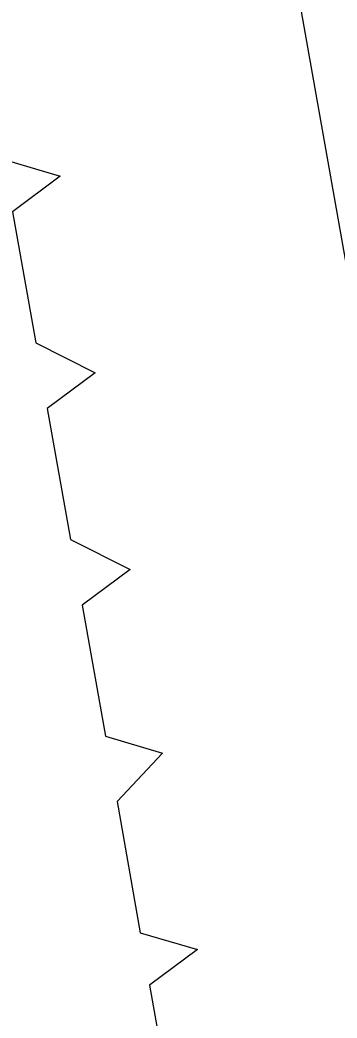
# Model space of a CAD drawing. Header units: millimetres. Extents: x -8417289 to 9420486, y 0 to 166066.
# Drawn here: x -196563.08 to -196560.17, y 105961.24 to 105970.38 of the extents above; entities that cross this region are included whole.
import ezdxf
from ezdxf import colors
from ezdxf.entities.mleader import LeaderData, LeaderLine
from ezdxf.math import Vec2, Vec3

# ---------------------------------------------------------------- set-up
doc = ezdxf.new("R2010")
doc.units = ezdxf.units.MM
doc.header["$MEASUREMENT"] = 0
doc.layers.get('0').update_dxf_attribs({"color": 250, "lineweight": 9})
for name, color, linetype, lineweight in [('_АР ТЕКСТ', 250, 'Continuous', 25), ('АР_Размеры', 175, 'Continuous', 9), ('АР_Сущ Несущая стена', 216, 'Continuous', 30)]:
    doc.layers.add(name, color=color, linetype=linetype, lineweight=lineweight)
doc.styles.add('ISOCPEUR', font='isocpeur.TTF')

# ---------------------------------------------------------------- blocks, each defined once
blk = doc.blocks.new('_DotSmall')
at = {"color": 0, "linetype": 'ByBlock', "const_width": 0.5}
blk.add_lwpolyline([(-0.0625, 0, 1), (0.0625, 0, 1)], format="xyb", close=True, dxfattribs=at)

msp = doc.modelspace()

# ---------------------------------------------------------------- linework, layer by layer
at = {"layer": 'АР_Размеры', "color": 5, "lineweight": 0, "ltscale": 100, "transparency": 33554687}
for points in [[(-196557.6687, 105954.4869), (-196562.8605, 105983.7794)], [(-196557.6687, 105954.4869), (-196562.8605, 105983.7794)], [(-196557.6687, 105954.4869), (-196562.8605, 105983.7794)], [(-196557.6687, 105954.4869), (-196562.8605, 105983.7794)], [(-196557.6687, 105954.4869), (-196562.8605, 105983.7794)], [(-196557.6687, 105954.4869), (-196562.8605, 105983.7794)], [(-196557.6687, 105954.4869), (-196562.8605, 105983.7794)], [(-196557.6687, 105954.4869), (-196562.8605, 105983.7794)], [(-196557.6687, 105954.4869), (-196562.8605, 105983.7794)], [(-196557.6687, 105954.4869), (-196562.8605, 105983.7794)], [(-196557.6687, 105954.4869), (-196562.8605, 105983.7794)], [(-196557.6687, 105954.4869), (-196562.8605, 105983.7794)], [(-196557.6687, 105954.4869), (-196562.8605, 105983.7794)], [(-196557.6687, 105954.4869), (-196562.8605, 105983.7794)], [(-196557.6687, 105954.4869), (-196562.8605, 105983.7794)], [(-196557.6687, 105954.4869), (-196562.8605, 105983.7794)], [(-196557.6687, 105954.4869), (-196562.8605, 105983.7794)], [(-196557.6687, 105954.4869), (-196562.8605, 105983.7794)], [(-196557.6687, 105954.4869), (-196562.8605, 105983.7794)], [(-196557.6687, 105954.4869), (-196562.8605, 105983.7794)], [(-196557.6687, 105954.4869), (-196562.8605, 105983.7794)], [(-196557.6687, 105954.4869), (-196562.8605, 105983.7794)], [(-196557.6687, 105954.4869), (-196562.8605, 105983.7794)], [(-196557.6687, 105954.4869), (-196562.8605, 105983.7794)], [(-196557.6687, 105954.4869), (-196562.8605, 105983.7794)], [(-196557.6687, 105954.4869), (-196562.8605, 105983.7794)], [(-196557.6687, 105954.4869), (-196562.8605, 105983.7794)], [(-196557.6687, 105954.4869), (-196562.8605, 105983.7794)], [(-196557.6687, 105954.4869), (-196562.8605, 105983.7794)], [(-196557.6687, 105954.4869), (-196562.8605, 105983.7794)], [(-196557.6687, 105954.4869), (-196562.8605, 105983.7794)], [(-196557.6687, 105954.4869), (-196562.8605, 105983.7794)], [(-196557.6687, 105954.4869), (-196562.8605, 105983.7794)], [(-196557.6687, 105954.4869), (-196562.8605, 105983.7794)], [(-196557.6687, 105954.4869), (-196562.8605, 105983.7794)], [(-196557.6687, 105954.4869), (-196562.8605, 105983.7794)], [(-196557.6687, 105954.4869), (-196562.8605, 105983.7794)], [(-196557.6687, 105954.4869), (-196562.8605, 105983.7794)], [(-196557.6687, 105954.4869), (-196562.8605, 105983.7794)], [(-196557.6687, 105954.4869), (-196562.8605, 105983.7794)], [(-196557.6687, 105954.4869), (-196562.8605, 105983.7794)], [(-196557.6687, 105954.4869), (-196562.8605, 105983.7794)], [(-196557.6687, 105954.4869), (-196562.8605, 105983.7794)], [(-196557.6687, 105954.4869), (-196562.8605, 105983.7794)], [(-196557.6687, 105954.4869), (-196562.8605, 105983.7794)], [(-196557.6687, 105954.4869), (-196562.8605, 105983.7794)], [(-196557.6687, 105954.4869), (-196562.8605, 105983.7794)], [(-196557.6687, 105954.4869), (-196562.8605, 105983.7794)], [(-196557.6687, 105954.4869), (-196562.8605, 105983.7794)], [(-196557.6687, 105954.4869), (-196562.8605, 105983.7794)], [(-196557.6687, 105954.4869), (-196562.8605, 105983.7794)], [(-196557.6687, 105954.4869), (-196562.8605, 105983.7794)], [(-196557.6687, 105954.4869), (-196562.8605, 105983.7794)], [(-196557.6687, 105954.4869), (-196562.8605, 105983.7794)], [(-196557.6687, 105954.4869), (-196562.8605, 105983.7794)], [(-196557.6687, 105954.4869), (-196562.8605, 105983.7794)], [(-196557.6687, 105954.4869), (-196562.8605, 105983.7794)], [(-196557.6687, 105954.4869), (-196562.8605, 105983.7794)], [(-196557.6687, 105954.4869), (-196562.8605, 105983.7794)], [(-196557.6687, 105954.4869), (-196562.8605, 105983.7794)], [(-196557.6687, 105954.4869), (-196562.8605, 105983.7794)], [(-196557.6687, 105954.4869), (-196562.8605, 105983.7794)], [(-196557.6687, 105954.4869), (-196562.8605, 105983.7794)], [(-196557.6687, 105954.4869), (-196562.8605, 105983.7794)], [(-196557.6687, 105954.4869), (-196562.8605, 105983.7794)], [(-196557.6687, 105954.4869), (-196562.8605, 105983.7794)], [(-196557.6687, 105954.4869), (-196562.8605, 105983.7794)], [(-196557.6687, 105954.4869), (-196562.8605, 105983.7794)], [(-196557.6687, 105954.4869), (-196562.8605, 105983.7794)], [(-196557.6687, 105954.4869), (-196562.8605, 105983.7794)], [(-196557.6687, 105954.4869), (-196562.8605, 105983.7794)], [(-196557.6687, 105954.4869), (-196562.8605, 105983.7794)], [(-196557.6687, 105954.4869), (-196562.8605, 105983.7794)], [(-196557.6687, 105954.4869), (-196562.8605, 105983.7794)], [(-196557.6687, 105954.4869), (-196562.8605, 105983.7794)], [(-196557.6687, 105954.4869), (-196562.8605, 105983.7794)], [(-196557.6687, 105954.4869), (-196562.8605, 105983.7794)], [(-196557.6687, 105954.4869), (-196562.8605, 105983.7794)], [(-196557.6687, 105954.4869), (-196562.8605, 105983.7794)], [(-196557.6687, 105954.4869), (-196562.8605, 105983.7794)], [(-196557.6687, 105954.4869), (-196562.8605, 105983.7794)], [(-196557.6687, 105954.4869), (-196562.8605, 105983.7794)], [(-196557.6687, 105954.4869), (-196562.8605, 105983.7794)], [(-196557.6687, 105954.4869), (-196562.8605, 105983.7794)], [(-196557.6687, 105954.4869), (-196562.8605, 105983.7794)], [(-196557.6687, 105954.4869), (-196562.8605, 105983.7794)], [(-196557.6687, 105954.4869), (-196562.8605, 105983.7794)], [(-196557.6687, 105954.4869), (-196562.8605, 105983.7794)], [(-196557.6687, 105954.4869), (-196562.8605, 105983.7794)], [(-196557.6687, 105954.4869), (-196562.8605, 105983.7794)], [(-196557.6687, 105954.4869), (-196562.8605, 105983.7794)], [(-196557.6687, 105954.4869), (-196562.8605, 105983.7794)], [(-196557.6687, 105954.4869), (-196562.8605, 105983.7794)], [(-196557.6687, 105954.4869), (-196562.8605, 105983.7794)], [(-196557.6687, 105954.4869), (-196562.8605, 105983.7794)], [(-196557.6687, 105954.4869), (-196562.8605, 105983.7794)], [(-196557.6687, 105954.4869), (-196562.8605, 105983.7794)], [(-196557.6687, 105954.4869), (-196562.8605, 105983.7794)], [(-196557.6687, 105954.4869), (-196562.8605, 105983.7794)], [(-196557.6687, 105954.4869), (-196562.8605, 105983.7794)], [(-196557.6687, 105954.4869), (-196562.8605, 105983.7794)], [(-196557.6687, 105954.4869), (-196562.8605, 105983.7794)], [(-196557.6687, 105954.4869), (-196562.8605, 105983.7794)], [(-196557.6687, 105954.4869), (-196562.8605, 105983.7794)], [(-196557.6687, 105954.4869), (-196562.8605, 105983.7794)], [(-196563.4923, 105969.1802), (-196562.7081, 105968.9477), (-196563.1458, 105968.6225), (-196562.9331, 105967.4219), (-196562.389, 105967.1469), (-196562.8267, 105966.8217), (-196562.6139, 105965.6212), (-196562.0698, 105965.3462), (-196562.5075, 105965.0209), (-196562.2947, 105963.8204), (-196561.7719, 105963.6654), (-196562.1884, 105963.2202), (-196561.9756, 105962.0196), (-196561.4528, 105961.8646), (-196561.8905, 105961.5394), (-196561.6564, 105960.2189)], [(-196563.4923, 105969.1802), (-196562.7081, 105968.9477), (-196563.1458, 105968.6225), (-196562.9331, 105967.4219), (-196562.389, 105967.1469), (-196562.8267, 105966.8217), (-196562.6139, 105965.6212), (-196562.0698, 105965.3462), (-196562.5075, 105965.0209), (-196562.2947, 105963.8204), (-196561.7719, 105963.6654), (-196562.1884, 105963.2202), (-196561.9756, 105962.0196), (-196561.4528, 105961.8646), (-196561.8905, 105961.5394), (-196561.6564, 105960.2189)], [(-196563.4923, 105969.1802), (-196562.7081, 105968.9477), (-196563.1458, 105968.6225), (-196562.9331, 105967.4219), (-196562.389, 105967.1469), (-196562.8267, 105966.8217), (-196562.6139, 105965.6212), (-196562.0698, 105965.3462), (-196562.5075, 105965.0209), (-196562.2947, 105963.8204), (-196561.7719, 105963.6654), (-196562.1884, 105963.2202), (-196561.9756, 105962.0196), (-196561.4528, 105961.8646), (-196561.8905, 105961.5394), (-196561.6564, 105960.2189)], [(-196563.4923, 105969.1802), (-196562.7081, 105968.9477), (-196563.1458, 105968.6225), (-196562.9331, 105967.4219), (-196562.389, 105967.1469), (-196562.8267, 105966.8217), (-196562.6139, 105965.6212), (-196562.0698, 105965.3462), (-196562.5075, 105965.0209), (-196562.2947, 105963.8204), (-196561.7719, 105963.6654), (-196562.1884, 105963.2202), (-196561.9756, 105962.0196), (-196561.4528, 105961.8646), (-196561.8905, 105961.5394), (-196561.6564, 105960.2189)], [(-196563.4923, 105969.1802), (-196562.7081, 105968.9477), (-196563.1458, 105968.6225), (-196562.9331, 105967.4219), (-196562.389, 105967.1469), (-196562.8267, 105966.8217), (-196562.6139, 105965.6212), (-196562.0698, 105965.3462), (-196562.5075, 105965.0209), (-196562.2947, 105963.8204), (-196561.7719, 105963.6654), (-196562.1884, 105963.2202), (-196561.9756, 105962.0196), (-196561.4528, 105961.8646), (-196561.8905, 105961.5394), (-196561.6564, 105960.2189)], [(-196563.4923, 105969.1802), (-196562.7081, 105968.9477), (-196563.1458, 105968.6225), (-196562.9331, 105967.4219), (-196562.389, 105967.1469), (-196562.8267, 105966.8217), (-196562.6139, 105965.6212), (-196562.0698, 105965.3462), (-196562.5075, 105965.0209), (-196562.2947, 105963.8204), (-196561.7719, 105963.6654), (-196562.1884, 105963.2202), (-196561.9756, 105962.0196), (-196561.4528, 105961.8646), (-196561.8905, 105961.5394), (-196561.6564, 105960.2189)], [(-196563.4923, 105969.1802), (-196562.7081, 105968.9477), (-196563.1458, 105968.6225), (-196562.9331, 105967.4219), (-196562.389, 105967.1469), (-196562.8267, 105966.8217), (-196562.6139, 105965.6212), (-196562.0698, 105965.3462), (-196562.5075, 105965.0209), (-196562.2947, 105963.8204), (-196561.7719, 105963.6654), (-196562.1884, 105963.2202), (-196561.9756, 105962.0196), (-196561.4528, 105961.8646), (-196561.8905, 105961.5394), (-196561.6564, 105960.2189)], [(-196563.4923, 105969.1802), (-196562.7081, 105968.9477), (-196563.1458, 105968.6225), (-196562.9331, 105967.4219), (-196562.389, 105967.1469), (-196562.8267, 105966.8217), (-196562.6139, 105965.6212), (-196562.0698, 105965.3462), (-196562.5075, 105965.0209), (-196562.2947, 105963.8204), (-196561.7719, 105963.6654), (-196562.1884, 105963.2202), (-196561.9756, 105962.0196), (-196561.4528, 105961.8646), (-196561.8905, 105961.5394), (-196561.6564, 105960.2189)], [(-196563.4923, 105969.1802), (-196562.7081, 105968.9477), (-196563.1458, 105968.6225), (-196562.9331, 105967.4219), (-196562.389, 105967.1469), (-196562.8267, 105966.8217), (-196562.6139, 105965.6212), (-196562.0698, 105965.3462), (-196562.5075, 105965.0209), (-196562.2947, 105963.8204), (-196561.7719, 105963.6654), (-196562.1884, 105963.2202), (-196561.9756, 105962.0196), (-196561.4528, 105961.8646), (-196561.8905, 105961.5394), (-196561.6564, 105960.2189)], [(-196563.4923, 105969.1802), (-196562.7081, 105968.9477), (-196563.1458, 105968.6225), (-196562.9331, 105967.4219), (-196562.389, 105967.1469), (-196562.8267, 105966.8217), (-196562.6139, 105965.6212), (-196562.0698, 105965.3462), (-196562.5075, 105965.0209), (-196562.2947, 105963.8204), (-196561.7719, 105963.6654), (-196562.1884, 105963.2202), (-196561.9756, 105962.0196), (-196561.4528, 105961.8646), (-196561.8905, 105961.5394), (-196561.6564, 105960.2189)], [(-196563.4923, 105969.1802), (-196562.7081, 105968.9477), (-196563.1458, 105968.6225), (-196562.9331, 105967.4219), (-196562.389, 105967.1469), (-196562.8267, 105966.8217), (-196562.6139, 105965.6212), (-196562.0698, 105965.3462), (-196562.5075, 105965.0209), (-196562.2947, 105963.8204), (-196561.7719, 105963.6654), (-196562.1884, 105963.2202), (-196561.9756, 105962.0196), (-196561.4528, 105961.8646), (-196561.8905, 105961.5394), (-196561.6564, 105960.2189)], [(-196563.4923, 105969.1802), (-196562.7081, 105968.9477), (-196563.1458, 105968.6225), (-196562.9331, 105967.4219), (-196562.389, 105967.1469), (-196562.8267, 105966.8217), (-196562.6139, 105965.6212), (-196562.0698, 105965.3462), (-196562.5075, 105965.0209), (-196562.2947, 105963.8204), (-196561.7719, 105963.6654), (-196562.1884, 105963.2202), (-196561.9756, 105962.0196), (-196561.4528, 105961.8646), (-196561.8905, 105961.5394), (-196561.6564, 105960.2189)], [(-196563.4923, 105969.1802), (-196562.7081, 105968.9477), (-196563.1458, 105968.6225), (-196562.9331, 105967.4219), (-196562.389, 105967.1469), (-196562.8267, 105966.8217), (-196562.6139, 105965.6212), (-196562.0698, 105965.3462), (-196562.5075, 105965.0209), (-196562.2947, 105963.8204), (-196561.7719, 105963.6654), (-196562.1884, 105963.2202), (-196561.9756, 105962.0196), (-196561.4528, 105961.8646), (-196561.8905, 105961.5394), (-196561.6564, 105960.2189)], [(-196563.4923, 105969.1802), (-196562.7081, 105968.9477), (-196563.1458, 105968.6225), (-196562.9331, 105967.4219), (-196562.389, 105967.1469), (-196562.8267, 105966.8217), (-196562.6139, 105965.6212), (-196562.0698, 105965.3462), (-196562.5075, 105965.0209), (-196562.2947, 105963.8204), (-196561.7719, 105963.6654), (-196562.1884, 105963.2202), (-196561.9756, 105962.0196), (-196561.4528, 105961.8646), (-196561.8905, 105961.5394), (-196561.6564, 105960.2189)], [(-196563.4923, 105969.1802), (-196562.7081, 105968.9477), (-196563.1458, 105968.6225), (-196562.9331, 105967.4219), (-196562.389, 105967.1469), (-196562.8267, 105966.8217), (-196562.6139, 105965.6212), (-196562.0698, 105965.3462), (-196562.5075, 105965.0209), (-196562.2947, 105963.8204), (-196561.7719, 105963.6654), (-196562.1884, 105963.2202), (-196561.9756, 105962.0196), (-196561.4528, 105961.8646), (-196561.8905, 105961.5394), (-196561.6564, 105960.2189)], [(-196563.4923, 105969.1802), (-196562.7081, 105968.9477), (-196563.1458, 105968.6225), (-196562.9331, 105967.4219), (-196562.389, 105967.1469), (-196562.8267, 105966.8217), (-196562.6139, 105965.6212), (-196562.0698, 105965.3462), (-196562.5075, 105965.0209), (-196562.2947, 105963.8204), (-196561.7719, 105963.6654), (-196562.1884, 105963.2202), (-196561.9756, 105962.0196), (-196561.4528, 105961.8646), (-196561.8905, 105961.5394), (-196561.6564, 105960.2189)], [(-196563.4923, 105969.1802), (-196562.7081, 105968.9477), (-196563.1458, 105968.6225), (-196562.9331, 105967.4219), (-196562.389, 105967.1469), (-196562.8267, 105966.8217), (-196562.6139, 105965.6212), (-196562.0698, 105965.3462), (-196562.5075, 105965.0209), (-196562.2947, 105963.8204), (-196561.7719, 105963.6654), (-196562.1884, 105963.2202), (-196561.9756, 105962.0196), (-196561.4528, 105961.8646), (-196561.8905, 105961.5394), (-196561.6564, 105960.2189)], [(-196563.4923, 105969.1802), (-196562.7081, 105968.9477), (-196563.1458, 105968.6225), (-196562.9331, 105967.4219), (-196562.389, 105967.1469), (-196562.8267, 105966.8217), (-196562.6139, 105965.6212), (-196562.0698, 105965.3462), (-196562.5075, 105965.0209), (-196562.2947, 105963.8204), (-196561.7719, 105963.6654), (-196562.1884, 105963.2202), (-196561.9756, 105962.0196), (-196561.4528, 105961.8646), (-196561.8905, 105961.5394), (-196561.6564, 105960.2189)], [(-196563.4923, 105969.1802), (-196562.7081, 105968.9477), (-196563.1458, 105968.6225), (-196562.9331, 105967.4219), (-196562.389, 105967.1469), (-196562.8267, 105966.8217), (-196562.6139, 105965.6212), (-196562.0698, 105965.3462), (-196562.5075, 105965.0209), (-196562.2947, 105963.8204), (-196561.7719, 105963.6654), (-196562.1884, 105963.2202), (-196561.9756, 105962.0196), (-196561.4528, 105961.8646), (-196561.8905, 105961.5394), (-196561.6564, 105960.2189)], [(-196563.4923, 105969.1802), (-196562.7081, 105968.9477), (-196563.1458, 105968.6225), (-196562.9331, 105967.4219), (-196562.389, 105967.1469), (-196562.8267, 105966.8217), (-196562.6139, 105965.6212), (-196562.0698, 105965.3462), (-196562.5075, 105965.0209), (-196562.2947, 105963.8204), (-196561.7719, 105963.6654), (-196562.1884, 105963.2202), (-196561.9756, 105962.0196), (-196561.4528, 105961.8646), (-196561.8905, 105961.5394), (-196561.6564, 105960.2189)], [(-196563.4923, 105969.1802), (-196562.7081, 105968.9477), (-196563.1458, 105968.6225), (-196562.9331, 105967.4219), (-196562.389, 105967.1469), (-196562.8267, 105966.8217), (-196562.6139, 105965.6212), (-196562.0698, 105965.3462), (-196562.5075, 105965.0209), (-196562.2947, 105963.8204), (-196561.7719, 105963.6654), (-196562.1884, 105963.2202), (-196561.9756, 105962.0196), (-196561.4528, 105961.8646), (-196561.8905, 105961.5394), (-196561.6564, 105960.2189)], [(-196563.4923, 105969.1802), (-196562.7081, 105968.9477), (-196563.1458, 105968.6225), (-196562.9331, 105967.4219), (-196562.389, 105967.1469), (-196562.8267, 105966.8217), (-196562.6139, 105965.6212), (-196562.0698, 105965.3462), (-196562.5075, 105965.0209), (-196562.2947, 105963.8204), (-196561.7719, 105963.6654), (-196562.1884, 105963.2202), (-196561.9756, 105962.0196), (-196561.4528, 105961.8646), (-196561.8905, 105961.5394), (-196561.6564, 105960.2189)], [(-196563.4923, 105969.1802), (-196562.7081, 105968.9477), (-196563.1458, 105968.6225), (-196562.9331, 105967.4219), (-196562.389, 105967.1469), (-196562.8267, 105966.8217), (-196562.6139, 105965.6212), (-196562.0698, 105965.3462), (-196562.5075, 105965.0209), (-196562.2947, 105963.8204), (-196561.7719, 105963.6654), (-196562.1884, 105963.2202), (-196561.9756, 105962.0196), (-196561.4528, 105961.8646), (-196561.8905, 105961.5394), (-196561.6564, 105960.2189)], [(-196563.4923, 105969.1802), (-196562.7081, 105968.9477), (-196563.1458, 105968.6225), (-196562.9331, 105967.4219), (-196562.389, 105967.1469), (-196562.8267, 105966.8217), (-196562.6139, 105965.6212), (-196562.0698, 105965.3462), (-196562.5075, 105965.0209), (-196562.2947, 105963.8204), (-196561.7719, 105963.6654), (-196562.1884, 105963.2202), (-196561.9756, 105962.0196), (-196561.4528, 105961.8646), (-196561.8905, 105961.5394), (-196561.6564, 105960.2189)], [(-196563.4923, 105969.1802), (-196562.7081, 105968.9477), (-196563.1458, 105968.6225), (-196562.9331, 105967.4219), (-196562.389, 105967.1469), (-196562.8267, 105966.8217), (-196562.6139, 105965.6212), (-196562.0698, 105965.3462), (-196562.5075, 105965.0209), (-196562.2947, 105963.8204), (-196561.7719, 105963.6654), (-196562.1884, 105963.2202), (-196561.9756, 105962.0196), (-196561.4528, 105961.8646), (-196561.8905, 105961.5394), (-196561.6564, 105960.2189)], [(-196563.4923, 105969.1802), (-196562.7081, 105968.9477), (-196563.1458, 105968.6225), (-196562.9331, 105967.4219), (-196562.389, 105967.1469), (-196562.8267, 105966.8217), (-196562.6139, 105965.6212), (-196562.0698, 105965.3462), (-196562.5075, 105965.0209), (-196562.2947, 105963.8204), (-196561.7719, 105963.6654), (-196562.1884, 105963.2202), (-196561.9756, 105962.0196), (-196561.4528, 105961.8646), (-196561.8905, 105961.5394), (-196561.6564, 105960.2189)], [(-196563.4923, 105969.1802), (-196562.7081, 105968.9477), (-196563.1458, 105968.6225), (-196562.9331, 105967.4219), (-196562.389, 105967.1469), (-196562.8267, 105966.8217), (-196562.6139, 105965.6212), (-196562.0698, 105965.3462), (-196562.5075, 105965.0209), (-196562.2947, 105963.8204), (-196561.7719, 105963.6654), (-196562.1884, 105963.2202), (-196561.9756, 105962.0196), (-196561.4528, 105961.8646), (-196561.8905, 105961.5394), (-196561.6564, 105960.2189)], [(-196563.4923, 105969.1802), (-196562.7081, 105968.9477), (-196563.1458, 105968.6225), (-196562.9331, 105967.4219), (-196562.389, 105967.1469), (-196562.8267, 105966.8217), (-196562.6139, 105965.6212), (-196562.0698, 105965.3462), (-196562.5075, 105965.0209), (-196562.2947, 105963.8204), (-196561.7719, 105963.6654), (-196562.1884, 105963.2202), (-196561.9756, 105962.0196), (-196561.4528, 105961.8646), (-196561.8905, 105961.5394), (-196561.6564, 105960.2189)], [(-196563.4923, 105969.1802), (-196562.7081, 105968.9477), (-196563.1458, 105968.6225), (-196562.9331, 105967.4219), (-196562.389, 105967.1469), (-196562.8267, 105966.8217), (-196562.6139, 105965.6212), (-196562.0698, 105965.3462), (-196562.5075, 105965.0209), (-196562.2947, 105963.8204), (-196561.7719, 105963.6654), (-196562.1884, 105963.2202), (-196561.9756, 105962.0196), (-196561.4528, 105961.8646), (-196561.8905, 105961.5394), (-196561.6564, 105960.2189)], [(-196563.4923, 105969.1802), (-196562.7081, 105968.9477), (-196563.1458, 105968.6225), (-196562.9331, 105967.4219), (-196562.389, 105967.1469), (-196562.8267, 105966.8217), (-196562.6139, 105965.6212), (-196562.0698, 105965.3462), (-196562.5075, 105965.0209), (-196562.2947, 105963.8204), (-196561.7719, 105963.6654), (-196562.1884, 105963.2202), (-196561.9756, 105962.0196), (-196561.4528, 105961.8646), (-196561.8905, 105961.5394), (-196561.6564, 105960.2189)], [(-196563.4923, 105969.1802), (-196562.7081, 105968.9477), (-196563.1458, 105968.6225), (-196562.9331, 105967.4219), (-196562.389, 105967.1469), (-196562.8267, 105966.8217), (-196562.6139, 105965.6212), (-196562.0698, 105965.3462), (-196562.5075, 105965.0209), (-196562.2947, 105963.8204), (-196561.7719, 105963.6654), (-196562.1884, 105963.2202), (-196561.9756, 105962.0196), (-196561.4528, 105961.8646), (-196561.8905, 105961.5394), (-196561.6564, 105960.2189)], [(-196563.4923, 105969.1802), (-196562.7081, 105968.9477), (-196563.1458, 105968.6225), (-196562.9331, 105967.4219), (-196562.389, 105967.1469), (-196562.8267, 105966.8217), (-196562.6139, 105965.6212), (-196562.0698, 105965.3462), (-196562.5075, 105965.0209), (-196562.2947, 105963.8204), (-196561.7719, 105963.6654), (-196562.1884, 105963.2202), (-196561.9756, 105962.0196), (-196561.4528, 105961.8646), (-196561.8905, 105961.5394), (-196561.6564, 105960.2189)], [(-196563.4923, 105969.1802), (-196562.7081, 105968.9477), (-196563.1458, 105968.6225), (-196562.9331, 105967.4219), (-196562.389, 105967.1469), (-196562.8267, 105966.8217), (-196562.6139, 105965.6212), (-196562.0698, 105965.3462), (-196562.5075, 105965.0209), (-196562.2947, 105963.8204), (-196561.7719, 105963.6654), (-196562.1884, 105963.2202), (-196561.9756, 105962.0196), (-196561.4528, 105961.8646), (-196561.8905, 105961.5394), (-196561.6564, 105960.2189)], [(-196563.4923, 105969.1802), (-196562.7081, 105968.9477), (-196563.1458, 105968.6225), (-196562.9331, 105967.4219), (-196562.389, 105967.1469), (-196562.8267, 105966.8217), (-196562.6139, 105965.6212), (-196562.0698, 105965.3462), (-196562.5075, 105965.0209), (-196562.2947, 105963.8204), (-196561.7719, 105963.6654), (-196562.1884, 105963.2202), (-196561.9756, 105962.0196), (-196561.4528, 105961.8646), (-196561.8905, 105961.5394), (-196561.6564, 105960.2189)], [(-196563.4923, 105969.1802), (-196562.7081, 105968.9477), (-196563.1458, 105968.6225), (-196562.9331, 105967.4219), (-196562.389, 105967.1469), (-196562.8267, 105966.8217), (-196562.6139, 105965.6212), (-196562.0698, 105965.3462), (-196562.5075, 105965.0209), (-196562.2947, 105963.8204), (-196561.7719, 105963.6654), (-196562.1884, 105963.2202), (-196561.9756, 105962.0196), (-196561.4528, 105961.8646), (-196561.8905, 105961.5394), (-196561.6564, 105960.2189)], [(-196563.4923, 105969.1802), (-196562.7081, 105968.9477), (-196563.1458, 105968.6225), (-196562.9331, 105967.4219), (-196562.389, 105967.1469), (-196562.8267, 105966.8217), (-196562.6139, 105965.6212), (-196562.0698, 105965.3462), (-196562.5075, 105965.0209), (-196562.2947, 105963.8204), (-196561.7719, 105963.6654), (-196562.1884, 105963.2202), (-196561.9756, 105962.0196), (-196561.4528, 105961.8646), (-196561.8905, 105961.5394), (-196561.6564, 105960.2189)], [(-196563.4923, 105969.1802), (-196562.7081, 105968.9477), (-196563.1458, 105968.6225), (-196562.9331, 105967.4219), (-196562.389, 105967.1469), (-196562.8267, 105966.8217), (-196562.6139, 105965.6212), (-196562.0698, 105965.3462), (-196562.5075, 105965.0209), (-196562.2947, 105963.8204), (-196561.7719, 105963.6654), (-196562.1884, 105963.2202), (-196561.9756, 105962.0196), (-196561.4528, 105961.8646), (-196561.8905, 105961.5394), (-196561.6564, 105960.2189)], [(-196563.4923, 105969.1802), (-196562.7081, 105968.9477), (-196563.1458, 105968.6225), (-196562.9331, 105967.4219), (-196562.389, 105967.1469), (-196562.8267, 105966.8217), (-196562.6139, 105965.6212), (-196562.0698, 105965.3462), (-196562.5075, 105965.0209), (-196562.2947, 105963.8204), (-196561.7719, 105963.6654), (-196562.1884, 105963.2202), (-196561.9756, 105962.0196), (-196561.4528, 105961.8646), (-196561.8905, 105961.5394), (-196561.6564, 105960.2189)], [(-196563.4923, 105969.1802), (-196562.7081, 105968.9477), (-196563.1458, 105968.6225), (-196562.9331, 105967.4219), (-196562.389, 105967.1469), (-196562.8267, 105966.8217), (-196562.6139, 105965.6212), (-196562.0698, 105965.3462), (-196562.5075, 105965.0209), (-196562.2947, 105963.8204), (-196561.7719, 105963.6654), (-196562.1884, 105963.2202), (-196561.9756, 105962.0196), (-196561.4528, 105961.8646), (-196561.8905, 105961.5394), (-196561.6564, 105960.2189)], [(-196563.4923, 105969.1802), (-196562.7081, 105968.9477), (-196563.1458, 105968.6225), (-196562.9331, 105967.4219), (-196562.389, 105967.1469), (-196562.8267, 105966.8217), (-196562.6139, 105965.6212), (-196562.0698, 105965.3462), (-196562.5075, 105965.0209), (-196562.2947, 105963.8204), (-196561.7719, 105963.6654), (-196562.1884, 105963.2202), (-196561.9756, 105962.0196), (-196561.4528, 105961.8646), (-196561.8905, 105961.5394), (-196561.6564, 105960.2189)], [(-196563.4923, 105969.1802), (-196562.7081, 105968.9477), (-196563.1458, 105968.6225), (-196562.9331, 105967.4219), (-196562.389, 105967.1469), (-196562.8267, 105966.8217), (-196562.6139, 105965.6212), (-196562.0698, 105965.3462), (-196562.5075, 105965.0209), (-196562.2947, 105963.8204), (-196561.7719, 105963.6654), (-196562.1884, 105963.2202), (-196561.9756, 105962.0196), (-196561.4528, 105961.8646), (-196561.8905, 105961.5394), (-196561.6564, 105960.2189)], [(-196563.4923, 105969.1802), (-196562.7081, 105968.9477), (-196563.1458, 105968.6225), (-196562.9331, 105967.4219), (-196562.389, 105967.1469), (-196562.8267, 105966.8217), (-196562.6139, 105965.6212), (-196562.0698, 105965.3462), (-196562.5075, 105965.0209), (-196562.2947, 105963.8204), (-196561.7719, 105963.6654), (-196562.1884, 105963.2202), (-196561.9756, 105962.0196), (-196561.4528, 105961.8646), (-196561.8905, 105961.5394), (-196561.6564, 105960.2189)], [(-196563.4923, 105969.1802), (-196562.7081, 105968.9477), (-196563.1458, 105968.6225), (-196562.9331, 105967.4219), (-196562.389, 105967.1469), (-196562.8267, 105966.8217), (-196562.6139, 105965.6212), (-196562.0698, 105965.3462), (-196562.5075, 105965.0209), (-196562.2947, 105963.8204), (-196561.7719, 105963.6654), (-196562.1884, 105963.2202), (-196561.9756, 105962.0196), (-196561.4528, 105961.8646), (-196561.8905, 105961.5394), (-196561.6564, 105960.2189)], [(-196563.4923, 105969.1802), (-196562.7081, 105968.9477), (-196563.1458, 105968.6225), (-196562.9331, 105967.4219), (-196562.389, 105967.1469), (-196562.8267, 105966.8217), (-196562.6139, 105965.6212), (-196562.0698, 105965.3462), (-196562.5075, 105965.0209), (-196562.2947, 105963.8204), (-196561.7719, 105963.6654), (-196562.1884, 105963.2202), (-196561.9756, 105962.0196), (-196561.4528, 105961.8646), (-196561.8905, 105961.5394), (-196561.6564, 105960.2189)], [(-196563.4923, 105969.1802), (-196562.7081, 105968.9477), (-196563.1458, 105968.6225), (-196562.9331, 105967.4219), (-196562.389, 105967.1469), (-196562.8267, 105966.8217), (-196562.6139, 105965.6212), (-196562.0698, 105965.3462), (-196562.5075, 105965.0209), (-196562.2947, 105963.8204), (-196561.7719, 105963.6654), (-196562.1884, 105963.2202), (-196561.9756, 105962.0196), (-196561.4528, 105961.8646), (-196561.8905, 105961.5394), (-196561.6564, 105960.2189)], [(-196563.4923, 105969.1802), (-196562.7081, 105968.9477), (-196563.1458, 105968.6225), (-196562.9331, 105967.4219), (-196562.389, 105967.1469), (-196562.8267, 105966.8217), (-196562.6139, 105965.6212), (-196562.0698, 105965.3462), (-196562.5075, 105965.0209), (-196562.2947, 105963.8204), (-196561.7719, 105963.6654), (-196562.1884, 105963.2202), (-196561.9756, 105962.0196), (-196561.4528, 105961.8646), (-196561.8905, 105961.5394), (-196561.6564, 105960.2189)], [(-196563.4923, 105969.1802), (-196562.7081, 105968.9477), (-196563.1458, 105968.6225), (-196562.9331, 105967.4219), (-196562.389, 105967.1469), (-196562.8267, 105966.8217), (-196562.6139, 105965.6212), (-196562.0698, 105965.3462), (-196562.5075, 105965.0209), (-196562.2947, 105963.8204), (-196561.7719, 105963.6654), (-196562.1884, 105963.2202), (-196561.9756, 105962.0196), (-196561.4528, 105961.8646), (-196561.8905, 105961.5394), (-196561.6564, 105960.2189)], [(-196563.4923, 105969.1802), (-196562.7081, 105968.9477), (-196563.1458, 105968.6225), (-196562.9331, 105967.4219), (-196562.389, 105967.1469), (-196562.8267, 105966.8217), (-196562.6139, 105965.6212), (-196562.0698, 105965.3462), (-196562.5075, 105965.0209), (-196562.2947, 105963.8204), (-196561.7719, 105963.6654), (-196562.1884, 105963.2202), (-196561.9756, 105962.0196), (-196561.4528, 105961.8646), (-196561.8905, 105961.5394), (-196561.6564, 105960.2189)], [(-196563.4923, 105969.1802), (-196562.7081, 105968.9477), (-196563.1458, 105968.6225), (-196562.9331, 105967.4219), (-196562.389, 105967.1469), (-196562.8267, 105966.8217), (-196562.6139, 105965.6212), (-196562.0698, 105965.3462), (-196562.5075, 105965.0209), (-196562.2947, 105963.8204), (-196561.7719, 105963.6654), (-196562.1884, 105963.2202), (-196561.9756, 105962.0196), (-196561.4528, 105961.8646), (-196561.8905, 105961.5394), (-196561.6564, 105960.2189)], [(-196563.4923, 105969.1802), (-196562.7081, 105968.9477), (-196563.1458, 105968.6225), (-196562.9331, 105967.4219), (-196562.389, 105967.1469), (-196562.8267, 105966.8217), (-196562.6139, 105965.6212), (-196562.0698, 105965.3462), (-196562.5075, 105965.0209), (-196562.2947, 105963.8204), (-196561.7719, 105963.6654), (-196562.1884, 105963.2202), (-196561.9756, 105962.0196), (-196561.4528, 105961.8646), (-196561.8905, 105961.5394), (-196561.6564, 105960.2189)], [(-196563.4923, 105969.1802), (-196562.7081, 105968.9477), (-196563.1458, 105968.6225), (-196562.9331, 105967.4219), (-196562.389, 105967.1469), (-196562.8267, 105966.8217), (-196562.6139, 105965.6212), (-196562.0698, 105965.3462), (-196562.5075, 105965.0209), (-196562.2947, 105963.8204), (-196561.7719, 105963.6654), (-196562.1884, 105963.2202), (-196561.9756, 105962.0196), (-196561.4528, 105961.8646), (-196561.8905, 105961.5394), (-196561.6564, 105960.2189)], [(-196563.4923, 105969.1802), (-196562.7081, 105968.9477), (-196563.1458, 105968.6225), (-196562.9331, 105967.4219), (-196562.389, 105967.1469), (-196562.8267, 105966.8217), (-196562.6139, 105965.6212), (-196562.0698, 105965.3462), (-196562.5075, 105965.0209), (-196562.2947, 105963.8204), (-196561.7719, 105963.6654), (-196562.1884, 105963.2202), (-196561.9756, 105962.0196), (-196561.4528, 105961.8646), (-196561.8905, 105961.5394), (-196561.6564, 105960.2189)], [(-196563.4923, 105969.1802), (-196562.7081, 105968.9477), (-196563.1458, 105968.6225), (-196562.9331, 105967.4219), (-196562.389, 105967.1469), (-196562.8267, 105966.8217), (-196562.6139, 105965.6212), (-196562.0698, 105965.3462), (-196562.5075, 105965.0209), (-196562.2947, 105963.8204), (-196561.7719, 105963.6654), (-196562.1884, 105963.2202), (-196561.9756, 105962.0196), (-196561.4528, 105961.8646), (-196561.8905, 105961.5394), (-196561.6564, 105960.2189)], [(-196563.4923, 105969.1802), (-196562.7081, 105968.9477), (-196563.1458, 105968.6225), (-196562.9331, 105967.4219), (-196562.389, 105967.1469), (-196562.8267, 105966.8217), (-196562.6139, 105965.6212), (-196562.0698, 105965.3462), (-196562.5075, 105965.0209), (-196562.2947, 105963.8204), (-196561.7719, 105963.6654), (-196562.1884, 105963.2202), (-196561.9756, 105962.0196), (-196561.4528, 105961.8646), (-196561.8905, 105961.5394), (-196561.6564, 105960.2189)], [(-196563.4923, 105969.1802), (-196562.7081, 105968.9477), (-196563.1458, 105968.6225), (-196562.9331, 105967.4219), (-196562.389, 105967.1469), (-196562.8267, 105966.8217), (-196562.6139, 105965.6212), (-196562.0698, 105965.3462), (-196562.5075, 105965.0209), (-196562.2947, 105963.8204), (-196561.7719, 105963.6654), (-196562.1884, 105963.2202), (-196561.9756, 105962.0196), (-196561.4528, 105961.8646), (-196561.8905, 105961.5394), (-196561.6564, 105960.2189)], [(-196563.4923, 105969.1802), (-196562.7081, 105968.9477), (-196563.1458, 105968.6225), (-196562.9331, 105967.4219), (-196562.389, 105967.1469), (-196562.8267, 105966.8217), (-196562.6139, 105965.6212), (-196562.0698, 105965.3462), (-196562.5075, 105965.0209), (-196562.2947, 105963.8204), (-196561.7719, 105963.6654), (-196562.1884, 105963.2202), (-196561.9756, 105962.0196), (-196561.4528, 105961.8646), (-196561.8905, 105961.5394), (-196561.6564, 105960.2189)], [(-196563.4923, 105969.1802), (-196562.7081, 105968.9477), (-196563.1458, 105968.6225), (-196562.9331, 105967.4219), (-196562.389, 105967.1469), (-196562.8267, 105966.8217), (-196562.6139, 105965.6212), (-196562.0698, 105965.3462), (-196562.5075, 105965.0209), (-196562.2947, 105963.8204), (-196561.7719, 105963.6654), (-196562.1884, 105963.2202), (-196561.9756, 105962.0196), (-196561.4528, 105961.8646), (-196561.8905, 105961.5394), (-196561.6564, 105960.2189)], [(-196563.4923, 105969.1802), (-196562.7081, 105968.9477), (-196563.1458, 105968.6225), (-196562.9331, 105967.4219), (-196562.389, 105967.1469), (-196562.8267, 105966.8217), (-196562.6139, 105965.6212), (-196562.0698, 105965.3462), (-196562.5075, 105965.0209), (-196562.2947, 105963.8204), (-196561.7719, 105963.6654), (-196562.1884, 105963.2202), (-196561.9756, 105962.0196), (-196561.4528, 105961.8646), (-196561.8905, 105961.5394), (-196561.6564, 105960.2189)], [(-196563.4923, 105969.1802), (-196562.7081, 105968.9477), (-196563.1458, 105968.6225), (-196562.9331, 105967.4219), (-196562.389, 105967.1469), (-196562.8267, 105966.8217), (-196562.6139, 105965.6212), (-196562.0698, 105965.3462), (-196562.5075, 105965.0209), (-196562.2947, 105963.8204), (-196561.7719, 105963.6654), (-196562.1884, 105963.2202), (-196561.9756, 105962.0196), (-196561.4528, 105961.8646), (-196561.8905, 105961.5394), (-196561.6564, 105960.2189)], [(-196563.4923, 105969.1802), (-196562.7081, 105968.9477), (-196563.1458, 105968.6225), (-196562.9331, 105967.4219), (-196562.389, 105967.1469), (-196562.8267, 105966.8217), (-196562.6139, 105965.6212), (-196562.0698, 105965.3462), (-196562.5075, 105965.0209), (-196562.2947, 105963.8204), (-196561.7719, 105963.6654), (-196562.1884, 105963.2202), (-196561.9756, 105962.0196), (-196561.4528, 105961.8646), (-196561.8905, 105961.5394), (-196561.6564, 105960.2189)], [(-196563.4923, 105969.1802), (-196562.7081, 105968.9477), (-196563.1458, 105968.6225), (-196562.9331, 105967.4219), (-196562.389, 105967.1469), (-196562.8267, 105966.8217), (-196562.6139, 105965.6212), (-196562.0698, 105965.3462), (-196562.5075, 105965.0209), (-196562.2947, 105963.8204), (-196561.7719, 105963.6654), (-196562.1884, 105963.2202), (-196561.9756, 105962.0196), (-196561.4528, 105961.8646), (-196561.8905, 105961.5394), (-196561.6564, 105960.2189)], [(-196563.4923, 105969.1802), (-196562.7081, 105968.9477), (-196563.1458, 105968.6225), (-196562.9331, 105967.4219), (-196562.389, 105967.1469), (-196562.8267, 105966.8217), (-196562.6139, 105965.6212), (-196562.0698, 105965.3462), (-196562.5075, 105965.0209), (-196562.2947, 105963.8204), (-196561.7719, 105963.6654), (-196562.1884, 105963.2202), (-196561.9756, 105962.0196), (-196561.4528, 105961.8646), (-196561.8905, 105961.5394), (-196561.6564, 105960.2189)], [(-196563.4923, 105969.1802), (-196562.7081, 105968.9477), (-196563.1458, 105968.6225), (-196562.9331, 105967.4219), (-196562.389, 105967.1469), (-196562.8267, 105966.8217), (-196562.6139, 105965.6212), (-196562.0698, 105965.3462), (-196562.5075, 105965.0209), (-196562.2947, 105963.8204), (-196561.7719, 105963.6654), (-196562.1884, 105963.2202), (-196561.9756, 105962.0196), (-196561.4528, 105961.8646), (-196561.8905, 105961.5394), (-196561.6564, 105960.2189)], [(-196563.4923, 105969.1802), (-196562.7081, 105968.9477), (-196563.1458, 105968.6225), (-196562.9331, 105967.4219), (-196562.389, 105967.1469), (-196562.8267, 105966.8217), (-196562.6139, 105965.6212), (-196562.0698, 105965.3462), (-196562.5075, 105965.0209), (-196562.2947, 105963.8204), (-196561.7719, 105963.6654), (-196562.1884, 105963.2202), (-196561.9756, 105962.0196), (-196561.4528, 105961.8646), (-196561.8905, 105961.5394), (-196561.6564, 105960.2189)], [(-196563.4923, 105969.1802), (-196562.7081, 105968.9477), (-196563.1458, 105968.6225), (-196562.9331, 105967.4219), (-196562.389, 105967.1469), (-196562.8267, 105966.8217), (-196562.6139, 105965.6212), (-196562.0698, 105965.3462), (-196562.5075, 105965.0209), (-196562.2947, 105963.8204), (-196561.7719, 105963.6654), (-196562.1884, 105963.2202), (-196561.9756, 105962.0196), (-196561.4528, 105961.8646), (-196561.8905, 105961.5394), (-196561.6564, 105960.2189)], [(-196563.4923, 105969.1802), (-196562.7081, 105968.9477), (-196563.1458, 105968.6225), (-196562.9331, 105967.4219), (-196562.389, 105967.1469), (-196562.8267, 105966.8217), (-196562.6139, 105965.6212), (-196562.0698, 105965.3462), (-196562.5075, 105965.0209), (-196562.2947, 105963.8204), (-196561.7719, 105963.6654), (-196562.1884, 105963.2202), (-196561.9756, 105962.0196), (-196561.4528, 105961.8646), (-196561.8905, 105961.5394), (-196561.6564, 105960.2189)], [(-196563.4923, 105969.1802), (-196562.7081, 105968.9477), (-196563.1458, 105968.6225), (-196562.9331, 105967.4219), (-196562.389, 105967.1469), (-196562.8267, 105966.8217), (-196562.6139, 105965.6212), (-196562.0698, 105965.3462), (-196562.5075, 105965.0209), (-196562.2947, 105963.8204), (-196561.7719, 105963.6654), (-196562.1884, 105963.2202), (-196561.9756, 105962.0196), (-196561.4528, 105961.8646), (-196561.8905, 105961.5394), (-196561.6564, 105960.2189)], [(-196563.4923, 105969.1802), (-196562.7081, 105968.9477), (-196563.1458, 105968.6225), (-196562.9331, 105967.4219), (-196562.389, 105967.1469), (-196562.8267, 105966.8217), (-196562.6139, 105965.6212), (-196562.0698, 105965.3462), (-196562.5075, 105965.0209), (-196562.2947, 105963.8204), (-196561.7719, 105963.6654), (-196562.1884, 105963.2202), (-196561.9756, 105962.0196), (-196561.4528, 105961.8646), (-196561.8905, 105961.5394), (-196561.6564, 105960.2189)], [(-196563.4923, 105969.1802), (-196562.7081, 105968.9477), (-196563.1458, 105968.6225), (-196562.9331, 105967.4219), (-196562.389, 105967.1469), (-196562.8267, 105966.8217), (-196562.6139, 105965.6212), (-196562.0698, 105965.3462), (-196562.5075, 105965.0209), (-196562.2947, 105963.8204), (-196561.7719, 105963.6654), (-196562.1884, 105963.2202), (-196561.9756, 105962.0196), (-196561.4528, 105961.8646), (-196561.8905, 105961.5394), (-196561.6564, 105960.2189)], [(-196563.4923, 105969.1802), (-196562.7081, 105968.9477), (-196563.1458, 105968.6225), (-196562.9331, 105967.4219), (-196562.389, 105967.1469), (-196562.8267, 105966.8217), (-196562.6139, 105965.6212), (-196562.0698, 105965.3462), (-196562.5075, 105965.0209), (-196562.2947, 105963.8204), (-196561.7719, 105963.6654), (-196562.1884, 105963.2202), (-196561.9756, 105962.0196), (-196561.4528, 105961.8646), (-196561.8905, 105961.5394), (-196561.6564, 105960.2189)], [(-196563.4923, 105969.1802), (-196562.7081, 105968.9477), (-196563.1458, 105968.6225), (-196562.9331, 105967.4219), (-196562.389, 105967.1469), (-196562.8267, 105966.8217), (-196562.6139, 105965.6212), (-196562.0698, 105965.3462), (-196562.5075, 105965.0209), (-196562.2947, 105963.8204), (-196561.7719, 105963.6654), (-196562.1884, 105963.2202), (-196561.9756, 105962.0196), (-196561.4528, 105961.8646), (-196561.8905, 105961.5394), (-196561.6564, 105960.2189)], [(-196563.4923, 105969.1802), (-196562.7081, 105968.9477), (-196563.1458, 105968.6225), (-196562.9331, 105967.4219), (-196562.389, 105967.1469), (-196562.8267, 105966.8217), (-196562.6139, 105965.6212), (-196562.0698, 105965.3462), (-196562.5075, 105965.0209), (-196562.2947, 105963.8204), (-196561.7719, 105963.6654), (-196562.1884, 105963.2202), (-196561.9756, 105962.0196), (-196561.4528, 105961.8646), (-196561.8905, 105961.5394), (-196561.6564, 105960.2189)], [(-196563.4923, 105969.1802), (-196562.7081, 105968.9477), (-196563.1458, 105968.6225), (-196562.9331, 105967.4219), (-196562.389, 105967.1469), (-196562.8267, 105966.8217), (-196562.6139, 105965.6212), (-196562.0698, 105965.3462), (-196562.5075, 105965.0209), (-196562.2947, 105963.8204), (-196561.7719, 105963.6654), (-196562.1884, 105963.2202), (-196561.9756, 105962.0196), (-196561.4528, 105961.8646), (-196561.8905, 105961.5394), (-196561.6564, 105960.2189)], [(-196563.4923, 105969.1802), (-196562.7081, 105968.9477), (-196563.1458, 105968.6225), (-196562.9331, 105967.4219), (-196562.389, 105967.1469), (-196562.8267, 105966.8217), (-196562.6139, 105965.6212), (-196562.0698, 105965.3462), (-196562.5075, 105965.0209), (-196562.2947, 105963.8204), (-196561.7719, 105963.6654), (-196562.1884, 105963.2202), (-196561.9756, 105962.0196), (-196561.4528, 105961.8646), (-196561.8905, 105961.5394), (-196561.6564, 105960.2189)], [(-196563.4923, 105969.1802), (-196562.7081, 105968.9477), (-196563.1458, 105968.6225), (-196562.9331, 105967.4219), (-196562.389, 105967.1469), (-196562.8267, 105966.8217), (-196562.6139, 105965.6212), (-196562.0698, 105965.3462), (-196562.5075, 105965.0209), (-196562.2947, 105963.8204), (-196561.7719, 105963.6654), (-196562.1884, 105963.2202), (-196561.9756, 105962.0196), (-196561.4528, 105961.8646), (-196561.8905, 105961.5394), (-196561.6564, 105960.2189)], [(-196563.4923, 105969.1802), (-196562.7081, 105968.9477), (-196563.1458, 105968.6225), (-196562.9331, 105967.4219), (-196562.389, 105967.1469), (-196562.8267, 105966.8217), (-196562.6139, 105965.6212), (-196562.0698, 105965.3462), (-196562.5075, 105965.0209), (-196562.2947, 105963.8204), (-196561.7719, 105963.6654), (-196562.1884, 105963.2202), (-196561.9756, 105962.0196), (-196561.4528, 105961.8646), (-196561.8905, 105961.5394), (-196561.6564, 105960.2189)], [(-196563.4923, 105969.1802), (-196562.7081, 105968.9477), (-196563.1458, 105968.6225), (-196562.9331, 105967.4219), (-196562.389, 105967.1469), (-196562.8267, 105966.8217), (-196562.6139, 105965.6212), (-196562.0698, 105965.3462), (-196562.5075, 105965.0209), (-196562.2947, 105963.8204), (-196561.7719, 105963.6654), (-196562.1884, 105963.2202), (-196561.9756, 105962.0196), (-196561.4528, 105961.8646), (-196561.8905, 105961.5394), (-196561.6564, 105960.2189)], [(-196563.4923, 105969.1802), (-196562.7081, 105968.9477), (-196563.1458, 105968.6225), (-196562.9331, 105967.4219), (-196562.389, 105967.1469), (-196562.8267, 105966.8217), (-196562.6139, 105965.6212), (-196562.0698, 105965.3462), (-196562.5075, 105965.0209), (-196562.2947, 105963.8204), (-196561.7719, 105963.6654), (-196562.1884, 105963.2202), (-196561.9756, 105962.0196), (-196561.4528, 105961.8646), (-196561.8905, 105961.5394), (-196561.6564, 105960.2189)], [(-196563.4923, 105969.1802), (-196562.7081, 105968.9477), (-196563.1458, 105968.6225), (-196562.9331, 105967.4219), (-196562.389, 105967.1469), (-196562.8267, 105966.8217), (-196562.6139, 105965.6212), (-196562.0698, 105965.3462), (-196562.5075, 105965.0209), (-196562.2947, 105963.8204), (-196561.7719, 105963.6654), (-196562.1884, 105963.2202), (-196561.9756, 105962.0196), (-196561.4528, 105961.8646), (-196561.8905, 105961.5394), (-196561.6564, 105960.2189)], [(-196563.4923, 105969.1802), (-196562.7081, 105968.9477), (-196563.1458, 105968.6225), (-196562.9331, 105967.4219), (-196562.389, 105967.1469), (-196562.8267, 105966.8217), (-196562.6139, 105965.6212), (-196562.0698, 105965.3462), (-196562.5075, 105965.0209), (-196562.2947, 105963.8204), (-196561.7719, 105963.6654), (-196562.1884, 105963.2202), (-196561.9756, 105962.0196), (-196561.4528, 105961.8646), (-196561.8905, 105961.5394), (-196561.6564, 105960.2189)], [(-196563.4923, 105969.1802), (-196562.7081, 105968.9477), (-196563.1458, 105968.6225), (-196562.9331, 105967.4219), (-196562.389, 105967.1469), (-196562.8267, 105966.8217), (-196562.6139, 105965.6212), (-196562.0698, 105965.3462), (-196562.5075, 105965.0209), (-196562.2947, 105963.8204), (-196561.7719, 105963.6654), (-196562.1884, 105963.2202), (-196561.9756, 105962.0196), (-196561.4528, 105961.8646), (-196561.8905, 105961.5394), (-196561.6564, 105960.2189)], [(-196563.4923, 105969.1802), (-196562.7081, 105968.9477), (-196563.1458, 105968.6225), (-196562.9331, 105967.4219), (-196562.389, 105967.1469), (-196562.8267, 105966.8217), (-196562.6139, 105965.6212), (-196562.0698, 105965.3462), (-196562.5075, 105965.0209), (-196562.2947, 105963.8204), (-196561.7719, 105963.6654), (-196562.1884, 105963.2202), (-196561.9756, 105962.0196), (-196561.4528, 105961.8646), (-196561.8905, 105961.5394), (-196561.6564, 105960.2189)], [(-196563.4923, 105969.1802), (-196562.7081, 105968.9477), (-196563.1458, 105968.6225), (-196562.9331, 105967.4219), (-196562.389, 105967.1469), (-196562.8267, 105966.8217), (-196562.6139, 105965.6212), (-196562.0698, 105965.3462), (-196562.5075, 105965.0209), (-196562.2947, 105963.8204), (-196561.7719, 105963.6654), (-196562.1884, 105963.2202), (-196561.9756, 105962.0196), (-196561.4528, 105961.8646), (-196561.8905, 105961.5394), (-196561.6564, 105960.2189)], [(-196563.4923, 105969.1802), (-196562.7081, 105968.9477), (-196563.1458, 105968.6225), (-196562.9331, 105967.4219), (-196562.389, 105967.1469), (-196562.8267, 105966.8217), (-196562.6139, 105965.6212), (-196562.0698, 105965.3462), (-196562.5075, 105965.0209), (-196562.2947, 105963.8204), (-196561.7719, 105963.6654), (-196562.1884, 105963.2202), (-196561.9756, 105962.0196), (-196561.4528, 105961.8646), (-196561.8905, 105961.5394), (-196561.6564, 105960.2189)], [(-196563.4923, 105969.1802), (-196562.7081, 105968.9477), (-196563.1458, 105968.6225), (-196562.9331, 105967.4219), (-196562.389, 105967.1469), (-196562.8267, 105966.8217), (-196562.6139, 105965.6212), (-196562.0698, 105965.3462), (-196562.5075, 105965.0209), (-196562.2947, 105963.8204), (-196561.7719, 105963.6654), (-196562.1884, 105963.2202), (-196561.9756, 105962.0196), (-196561.4528, 105961.8646), (-196561.8905, 105961.5394), (-196561.6564, 105960.2189)], [(-196563.4923, 105969.1802), (-196562.7081, 105968.9477), (-196563.1458, 105968.6225), (-196562.9331, 105967.4219), (-196562.389, 105967.1469), (-196562.8267, 105966.8217), (-196562.6139, 105965.6212), (-196562.0698, 105965.3462), (-196562.5075, 105965.0209), (-196562.2947, 105963.8204), (-196561.7719, 105963.6654), (-196562.1884, 105963.2202), (-196561.9756, 105962.0196), (-196561.4528, 105961.8646), (-196561.8905, 105961.5394), (-196561.6564, 105960.2189)], [(-196563.4923, 105969.1802), (-196562.7081, 105968.9477), (-196563.1458, 105968.6225), (-196562.9331, 105967.4219), (-196562.389, 105967.1469), (-196562.8267, 105966.8217), (-196562.6139, 105965.6212), (-196562.0698, 105965.3462), (-196562.5075, 105965.0209), (-196562.2947, 105963.8204), (-196561.7719, 105963.6654), (-196562.1884, 105963.2202), (-196561.9756, 105962.0196), (-196561.4528, 105961.8646), (-196561.8905, 105961.5394), (-196561.6564, 105960.2189)], [(-196563.4923, 105969.1802), (-196562.7081, 105968.9477), (-196563.1458, 105968.6225), (-196562.9331, 105967.4219), (-196562.389, 105967.1469), (-196562.8267, 105966.8217), (-196562.6139, 105965.6212), (-196562.0698, 105965.3462), (-196562.5075, 105965.0209), (-196562.2947, 105963.8204), (-196561.7719, 105963.6654), (-196562.1884, 105963.2202), (-196561.9756, 105962.0196), (-196561.4528, 105961.8646), (-196561.8905, 105961.5394), (-196561.6564, 105960.2189)], [(-196563.4923, 105969.1802), (-196562.7081, 105968.9477), (-196563.1458, 105968.6225), (-196562.9331, 105967.4219), (-196562.389, 105967.1469), (-196562.8267, 105966.8217), (-196562.6139, 105965.6212), (-196562.0698, 105965.3462), (-196562.5075, 105965.0209), (-196562.2947, 105963.8204), (-196561.7719, 105963.6654), (-196562.1884, 105963.2202), (-196561.9756, 105962.0196), (-196561.4528, 105961.8646), (-196561.8905, 105961.5394), (-196561.6564, 105960.2189)], [(-196563.4923, 105969.1802), (-196562.7081, 105968.9477), (-196563.1458, 105968.6225), (-196562.9331, 105967.4219), (-196562.389, 105967.1469), (-196562.8267, 105966.8217), (-196562.6139, 105965.6212), (-196562.0698, 105965.3462), (-196562.5075, 105965.0209), (-196562.2947, 105963.8204), (-196561.7719, 105963.6654), (-196562.1884, 105963.2202), (-196561.9756, 105962.0196), (-196561.4528, 105961.8646), (-196561.8905, 105961.5394), (-196561.6564, 105960.2189)], [(-196563.4923, 105969.1802), (-196562.7081, 105968.9477), (-196563.1458, 105968.6225), (-196562.9331, 105967.4219), (-196562.389, 105967.1469), (-196562.8267, 105966.8217), (-196562.6139, 105965.6212), (-196562.0698, 105965.3462), (-196562.5075, 105965.0209), (-196562.2947, 105963.8204), (-196561.7719, 105963.6654), (-196562.1884, 105963.2202), (-196561.9756, 105962.0196), (-196561.4528, 105961.8646), (-196561.8905, 105961.5394), (-196561.6564, 105960.2189)], [(-196563.4923, 105969.1802), (-196562.7081, 105968.9477), (-196563.1458, 105968.6225), (-196562.9331, 105967.4219), (-196562.389, 105967.1469), (-196562.8267, 105966.8217), (-196562.6139, 105965.6212), (-196562.0698, 105965.3462), (-196562.5075, 105965.0209), (-196562.2947, 105963.8204), (-196561.7719, 105963.6654), (-196562.1884, 105963.2202), (-196561.9756, 105962.0196), (-196561.4528, 105961.8646), (-196561.8905, 105961.5394), (-196561.6564, 105960.2189)], [(-196563.4923, 105969.1802), (-196562.7081, 105968.9477), (-196563.1458, 105968.6225), (-196562.9331, 105967.4219), (-196562.389, 105967.1469), (-196562.8267, 105966.8217), (-196562.6139, 105965.6212), (-196562.0698, 105965.3462), (-196562.5075, 105965.0209), (-196562.2947, 105963.8204), (-196561.7719, 105963.6654), (-196562.1884, 105963.2202), (-196561.9756, 105962.0196), (-196561.4528, 105961.8646), (-196561.8905, 105961.5394), (-196561.6564, 105960.2189)], [(-196563.4923, 105969.1802), (-196562.7081, 105968.9477), (-196563.1458, 105968.6225), (-196562.9331, 105967.4219), (-196562.389, 105967.1469), (-196562.8267, 105966.8217), (-196562.6139, 105965.6212), (-196562.0698, 105965.3462), (-196562.5075, 105965.0209), (-196562.2947, 105963.8204), (-196561.7719, 105963.6654), (-196562.1884, 105963.2202), (-196561.9756, 105962.0196), (-196561.4528, 105961.8646), (-196561.8905, 105961.5394), (-196561.6564, 105960.2189)], [(-196563.4923, 105969.1802), (-196562.7081, 105968.9477), (-196563.1458, 105968.6225), (-196562.9331, 105967.4219), (-196562.389, 105967.1469), (-196562.8267, 105966.8217), (-196562.6139, 105965.6212), (-196562.0698, 105965.3462), (-196562.5075, 105965.0209), (-196562.2947, 105963.8204), (-196561.7719, 105963.6654), (-196562.1884, 105963.2202), (-196561.9756, 105962.0196), (-196561.4528, 105961.8646), (-196561.8905, 105961.5394), (-196561.6564, 105960.2189)], [(-196563.4923, 105969.1802), (-196562.7081, 105968.9477), (-196563.1458, 105968.6225), (-196562.9331, 105967.4219), (-196562.389, 105967.1469), (-196562.8267, 105966.8217), (-196562.6139, 105965.6212), (-196562.0698, 105965.3462), (-196562.5075, 105965.0209), (-196562.2947, 105963.8204), (-196561.7719, 105963.6654), (-196562.1884, 105963.2202), (-196561.9756, 105962.0196), (-196561.4528, 105961.8646), (-196561.8905, 105961.5394), (-196561.6564, 105960.2189)], [(-196563.4923, 105969.1802), (-196562.7081, 105968.9477), (-196563.1458, 105968.6225), (-196562.9331, 105967.4219), (-196562.389, 105967.1469), (-196562.8267, 105966.8217), (-196562.6139, 105965.6212), (-196562.0698, 105965.3462), (-196562.5075, 105965.0209), (-196562.2947, 105963.8204), (-196561.7719, 105963.6654), (-196562.1884, 105963.2202), (-196561.9756, 105962.0196), (-196561.4528, 105961.8646), (-196561.8905, 105961.5394), (-196561.6564, 105960.2189)], [(-196563.4923, 105969.1802), (-196562.7081, 105968.9477), (-196563.1458, 105968.6225), (-196562.9331, 105967.4219), (-196562.389, 105967.1469), (-196562.8267, 105966.8217), (-196562.6139, 105965.6212), (-196562.0698, 105965.3462), (-196562.5075, 105965.0209), (-196562.2947, 105963.8204), (-196561.7719, 105963.6654), (-196562.1884, 105963.2202), (-196561.9756, 105962.0196), (-196561.4528, 105961.8646), (-196561.8905, 105961.5394), (-196561.6564, 105960.2189)], [(-196563.4923, 105969.1802), (-196562.7081, 105968.9477), (-196563.1458, 105968.6225), (-196562.9331, 105967.4219), (-196562.389, 105967.1469), (-196562.8267, 105966.8217), (-196562.6139, 105965.6212), (-196562.0698, 105965.3462), (-196562.5075, 105965.0209), (-196562.2947, 105963.8204), (-196561.7719, 105963.6654), (-196562.1884, 105963.2202), (-196561.9756, 105962.0196), (-196561.4528, 105961.8646), (-196561.8905, 105961.5394), (-196561.6564, 105960.2189)], [(-196563.4923, 105969.1802), (-196562.7081, 105968.9477), (-196563.1458, 105968.6225), (-196562.9331, 105967.4219), (-196562.389, 105967.1469), (-196562.8267, 105966.8217), (-196562.6139, 105965.6212), (-196562.0698, 105965.3462), (-196562.5075, 105965.0209), (-196562.2947, 105963.8204), (-196561.7719, 105963.6654), (-196562.1884, 105963.2202), (-196561.9756, 105962.0196), (-196561.4528, 105961.8646), (-196561.8905, 105961.5394), (-196561.6564, 105960.2189)], [(-196563.4923, 105969.1802), (-196562.7081, 105968.9477), (-196563.1458, 105968.6225), (-196562.9331, 105967.4219), (-196562.389, 105967.1469), (-196562.8267, 105966.8217), (-196562.6139, 105965.6212), (-196562.0698, 105965.3462), (-196562.5075, 105965.0209), (-196562.2947, 105963.8204), (-196561.7719, 105963.6654), (-196562.1884, 105963.2202), (-196561.9756, 105962.0196), (-196561.4528, 105961.8646), (-196561.8905, 105961.5394), (-196561.6564, 105960.2189)], [(-196563.4923, 105969.1802), (-196562.7081, 105968.9477), (-196563.1458, 105968.6225), (-196562.9331, 105967.4219), (-196562.389, 105967.1469), (-196562.8267, 105966.8217), (-196562.6139, 105965.6212), (-196562.0698, 105965.3462), (-196562.5075, 105965.0209), (-196562.2947, 105963.8204), (-196561.7719, 105963.6654), (-196562.1884, 105963.2202), (-196561.9756, 105962.0196), (-196561.4528, 105961.8646), (-196561.8905, 105961.5394), (-196561.6564, 105960.2189)], [(-196563.4923, 105969.1802), (-196562.7081, 105968.9477), (-196563.1458, 105968.6225), (-196562.9331, 105967.4219), (-196562.389, 105967.1469), (-196562.8267, 105966.8217), (-196562.6139, 105965.6212), (-196562.0698, 105965.3462), (-196562.5075, 105965.0209), (-196562.2947, 105963.8204), (-196561.7719, 105963.6654), (-196562.1884, 105963.2202), (-196561.9756, 105962.0196), (-196561.4528, 105961.8646), (-196561.8905, 105961.5394), (-196561.6564, 105960.2189)], [(-196563.4923, 105969.1802), (-196562.7081, 105968.9477), (-196563.1458, 105968.6225), (-196562.9331, 105967.4219), (-196562.389, 105967.1469), (-196562.8267, 105966.8217), (-196562.6139, 105965.6212), (-196562.0698, 105965.3462), (-196562.5075, 105965.0209), (-196562.2947, 105963.8204), (-196561.7719, 105963.6654), (-196562.1884, 105963.2202), (-196561.9756, 105962.0196), (-196561.4528, 105961.8646), (-196561.8905, 105961.5394), (-196561.6564, 105960.2189)], [(-196563.4923, 105969.1802), (-196562.7081, 105968.9477), (-196563.1458, 105968.6225), (-196562.9331, 105967.4219), (-196562.389, 105967.1469), (-196562.8267, 105966.8217), (-196562.6139, 105965.6212), (-196562.0698, 105965.3462), (-196562.5075, 105965.0209), (-196562.2947, 105963.8204), (-196561.7719, 105963.6654), (-196562.1884, 105963.2202), (-196561.9756, 105962.0196), (-196561.4528, 105961.8646), (-196561.8905, 105961.5394), (-196561.6564, 105960.2189)]]:
    msp.add_lwpolyline(points, dxfattribs=at)
at = {"layer": 'АР_Сущ Несущая стена', "lineweight": 18, "ltscale": 100}
msp.add_arc((-197116.3547, 115484.5893), 9778.6546, 272.59254797, 356.63539137, dxfattribs=at)

# ---------------------------------------------------------------- leaders
at = {"layer": '_АР ТЕКСТ'}
ml = msp.add_multileader_mtext('Standard', dxfattribs=at)
ml.set_content('{\\W0.8;-2,550}', color=256, style='ISOCPEUR')
ml.set_leader_properties(color=256, linetype='Continuous', lineweight=-1)
ml.set_arrow_properties(name='DOTSMALL')
ml.build(insert=Vec2(0, 0))
ml.multileader.update_dxf_attribs({"has_text_frame": 1, "text_left_attachment_type": 4, "text_right_attachment_type": 4, "dogleg_length": 100, "arrow_head_size": 180})
ctx = ml.context
ctx.base_point, ctx.char_height, ctx.arrow_head_size, ctx.landing_gap_size, ctx.plane_origin = Vec3(-314736.0149, 120073.2763, -1.9618), 250, 180, 50, Vec3(-314255.6815, 117829.2579, -1.9618)
ctx.left_attachment, ctx.right_attachment = 4, 4
notes = []
notes.append((ctx, [(0, (0, 0, 0), (0, 0), (1, 0), 1, [])]))
ctx.mtext.insert, ctx.mtext.width, ctx.mtext.defined_height, ctx.mtext.line_spacing_style, ctx.mtext.flow_direction = Vec3(-314686.0149, 120406.6097, -1.9618), 801.086406, 330.7096, 2, 5
for ctx, leaders in notes:
    for number, flags, end, landing, length, lines in leaders:
        leader = LeaderData()
        leader.index, (leader.has_last_leader_line, leader.has_dogleg_vector, leader.attachment_direction) = number, flags
        leader.last_leader_point, leader.dogleg_vector, leader.dogleg_length = Vec3(end), Vec3(landing), length
        for number, points, colour, breaks in lines:
            line = LeaderLine()
            line.index, line.vertices, line.color, line.breaks = number, Vec3.list(points), colors.encode_raw_color(colour), breaks
            leader.lines.append(line)
        ctx.leaders.append(leader)

doc.saveas('drawing.dxf')
